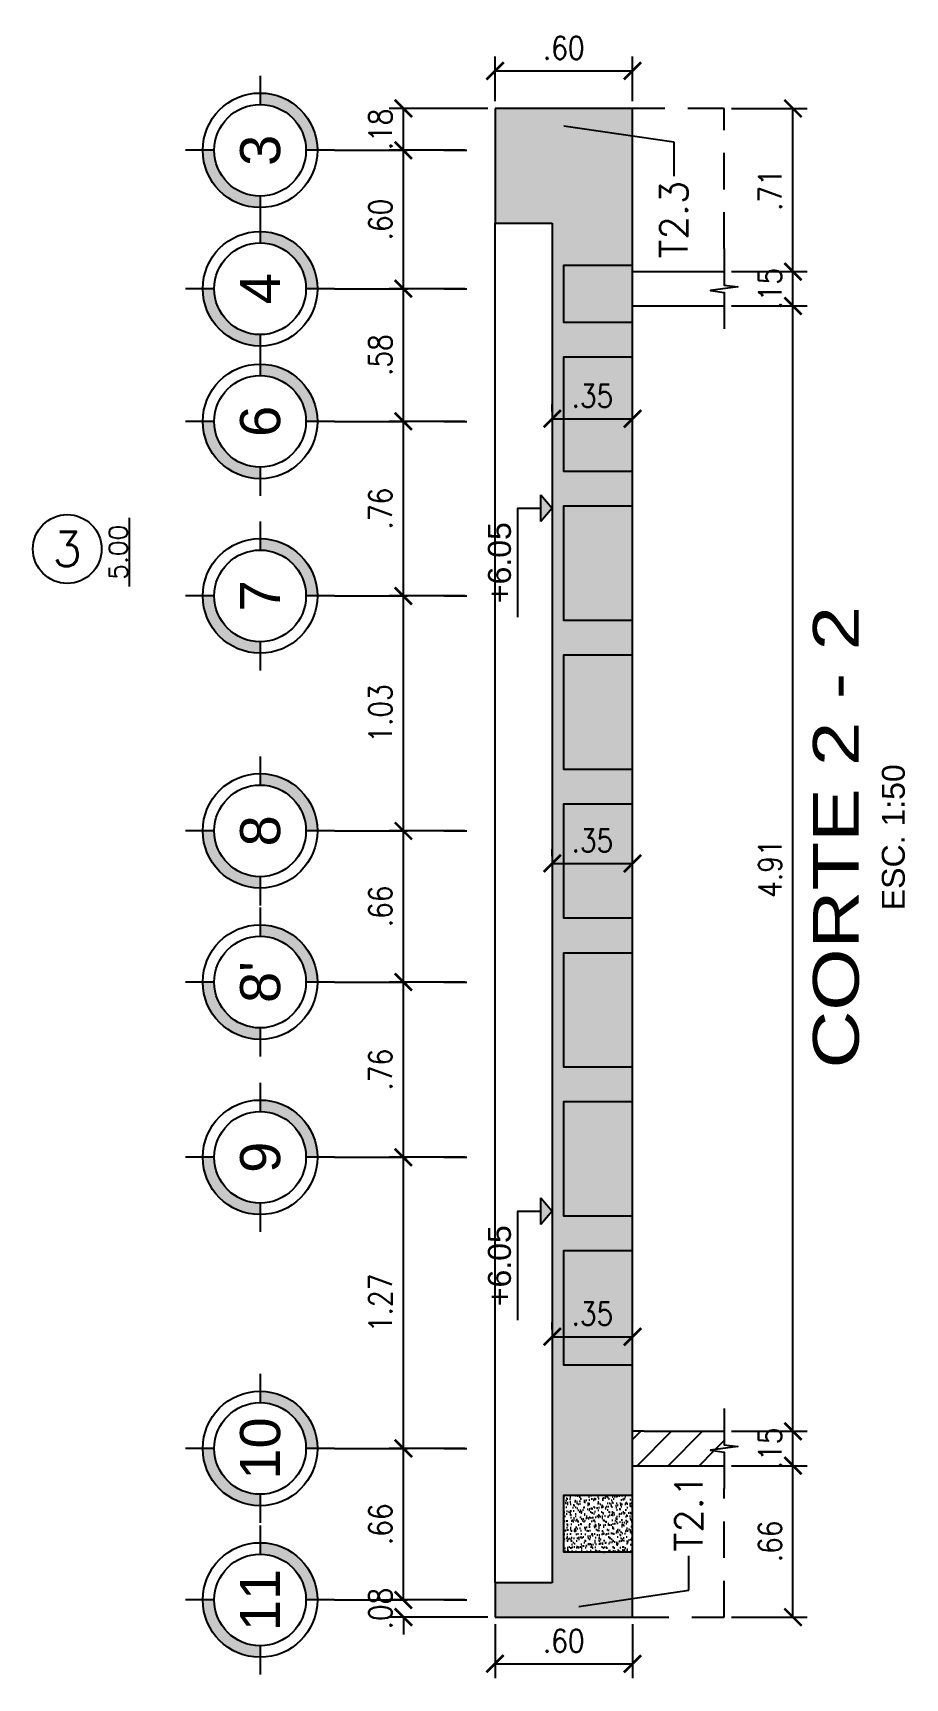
# Model space of a CAD drawing. Header units: millimetres. Extents: x -7.7 to 39.8, y -25.2 to 13.5.
# Drawn here: x 18.56 to 22.36, y -0.34 to 6.83 of the extents above; entities that cross this region are included whole.
import ezdxf
from ezdxf.enums import TextEntityAlignment as Align

# ---------------------------------------------------------------- set-up
doc = ezdxf.new("R2010")
doc.units = ezdxf.units.MM
doc.header["$LTSCALE"] = 0.05
doc.linetypes.add('DASHDOT2', pattern=[12.7, 6.35, -3.175, 0, -3.175])
doc.linetypes.add('HIDDEN2', pattern=[4.7625, 3.175, -1.5875])
for name, color, linetype in [('ACHURADO', 1, 'Continuous'), ('ACOTADO', 2, 'Continuous'), ('CANT_INVIS', 2, 'HIDDEN2'), ('CANT_VIS', 3, 'Continuous'), ('CONT_CORTE', 4, 'Continuous'), ('EJES', 1, 'DASHDOT2'), ('TEXTO_REFUERZO', 3, 'Continuous'), ('TITULOS', 1, 'Continuous'), ('TXT_IND', 2, 'Continuous')]:
    doc.layers.add(name, color=color, linetype=linetype)
doc.styles.add('ACOTAMIENTOS', font='romans.shx', dxfattribs={"width": 0.85})
doc.styles.add('ARIAL', font='arial.ttf')
doc.styles.get("Standard").update_dxf_attribs({"font": 'romans.shx'})
doc.dimstyles.new('ACOTA_50', dxfattribs={"dimscale": 0.05, "dimtxt": 2, "dimasz": 1.5, "dimexe": 1.25, "dimexo": 0.625, "dimgap": 1, "dimtad": 1, "dimzin": 4, "dimdsep": 46, "dimtxsty": 'ACOTAMIENTOS', "dimblk1": 'ARCHTICK', "dimblk2": 'ARCHTICK', "dimsah": 1, "dimcen": 1.5, "dimclrd": 1, "dimclre": 1, "dimclrt": 256, "dimadec": 0, "dimazin": 0, "dimtfac": 1, "dimtofl": 0, "dimtmove": 2, "dimatfit": 3, "dimfxl": 0, "dimtolj": 1, "dimtzin": 0, "dimarcsym": 0})

# ---------------------------------------------------------------- blocks, each defined once
blk = doc.blocks.new('Nivel-elev')
at = {"layer": 'TXT_IND'}
blk.add_hatch(color=1, dxfattribs=at).paths.add_polyline_path([(-0.0585, 0.0506), (0.0585, 0.0506), (0, 0)])
for p, q in [((0, 0), (-0.0585, 0.0506)), ((-0.0585, 0.0506), (0.0585, 0.0506)), ((0.0585, 0.0506), (0, 0))]:
    blk.add_line(p, q, dxfattribs=at)
blk.add_lwpolyline([(-0.4759, 0.1507), (0, 0.1507), (0, 0.0506)], dxfattribs=at)
blk.add_attdef('+2.85', (-0.4759, 0.1706), '', height=0.0975, dxfattribs=at)
blk = doc.blocks.new('_ARCHTICK')
at = {"color": 0, "linetype": 'ByBlock', "const_width": 0.15}
blk.add_lwpolyline([(-0.5, -0.5), (0.5, 0.5)], dxfattribs=at)
blk = doc.blocks.new('*D15')
at = {"layer": 'ACOTADO', "color": 1, "lineweight": -2}
for p, q in [((20.5726, 6.5363), (20.5726, 6.7317)), ((21.1726, 6.5363), (21.1726, 6.7317)), ((20.5726, 6.6692), (21.1726, 6.6692))]:
    blk.add_line(p, q, dxfattribs=at)
at = {"layer": 'DEFPOINTS', "color": 0}
for p in [(21.1726, 6.6692), (20.5726, 6.505), (21.1726, 6.505)]:
    blk.add_point(p, dxfattribs=at)
at = {"layer": 'ACOTADO', "color": 1, "lineweight": -2, "xscale": 0.07500000000000001, "yscale": 0.07500000000000001, "zscale": 0.07500000000000001, "rotation": 180}
blk.add_blockref('_ARCHTICK', (20.5726, 6.6692), dxfattribs=at)
at = {"layer": 'ACOTADO', "color": 1, "lineweight": -2, "xscale": 0.07500000000000001, "yscale": 0.07500000000000001, "zscale": 0.07500000000000001}
blk.add_blockref('_ARCHTICK', (21.1726, 6.6692), dxfattribs=at)
at = {"layer": 'ACOTADO', "insert": (20.8726, 6.7692), "char_height": 0.1, "attachment_point": 5, "style": 'ACOTAMIENTOS'}
blk.add_mtext('\\A1;.60', dxfattribs=at)
blk = doc.blocks.new('EJE')
at = {"layer": 'EJES', "linetype": 'Continuous'}
for points in [[(-0.25, 0), (-0.2, 0, -0.414214), (0, 0.2), (0, 0.25, 0.414214)], [(0.25, 0), (0.2, 0, -0.414214), (0, -0.2), (0, -0.25, 0.414214)]]:
    blk.add_hatch(color=256, dxfattribs=at).paths.add_polyline_path(points)
at = {"layer": 'EJES', "color": 1, "linetype": 'Continuous'}
for p, q in [((0, 0.2), (0, 0.325)), ((-0.2, 0), (-0.325, 0)), ((0.325, 0), (0.2, 0)), ((0, -0.325), (0, -0.2))]:
    blk.add_line(p, q, dxfattribs=at)
at = {"layer": 'EJES', "color": 3, "linetype": 'Continuous'}
for radius in [0.25, 0.2]:
    blk.add_circle((0, 0), radius, dxfattribs=at)
at = {"layer": 'EJES', "color": 4, "linetype": 'Continuous', "style": 'ARIAL'}
blk.add_attdef('EJE', text='', height=0.175, dxfattribs=at).set_placement((0, 0), align=Align.MIDDLE_CENTER)
blk = doc.blocks.new('*D16')
at = {"layer": 'ACOTADO', "color": 1, "lineweight": -2}
for p, q in [((20.1726, -0.0025), (20.1726, 0.0725)), ((20.4413, -0.0025), (20.1101, -0.0025)), ((20.5413, -0.0775), (20.1101, -0.0775)), ((20.1726, -0.0775), (20.1726, -0.1525))]:
    blk.add_line(p, q, dxfattribs=at)
at = {"layer": 'DEFPOINTS', "color": 0}
for p in [(20.1726, -0.0025), (20.4726, -0.0025), (20.5726, -0.0775)]:
    blk.add_point(p, dxfattribs=at)
at = {"layer": 'ACOTADO', "color": 1, "lineweight": -2, "xscale": 0.07500000000000001, "yscale": 0.07500000000000001, "zscale": 0.07500000000000001}
for p, rotation in [((20.1726, -0.0025), 270), ((20.1726, -0.0775), 90)]:
    blk.add_blockref('_ARCHTICK', p, dxfattribs=dict(at, rotation=rotation))
at = {"layer": 'ACOTADO', "insert": (20.0726, -0.04), "char_height": 0.1, "attachment_point": 5, "rotation": 90, "style": 'ACOTAMIENTOS'}
blk.add_mtext('\\A1;.08', dxfattribs=at)
blk = doc.blocks.new('*D17')
at = {"layer": 'ACOTADO', "color": 1, "lineweight": -2}
for p, q in [((20.4413, 0.6585), (20.1101, 0.6585)), ((20.1726, -0.0025), (20.1726, 0.6585)), ((20.4413, -0.0025), (20.1101, -0.0025))]:
    blk.add_line(p, q, dxfattribs=at)
at = {"layer": 'DEFPOINTS', "color": 0}
for p in [(20.1726, 0.6585), (20.4726, 0.6585), (20.4726, -0.0025)]:
    blk.add_point(p, dxfattribs=at)
at = {"layer": 'ACOTADO', "color": 1, "lineweight": -2, "xscale": 0.07500000000000001, "yscale": 0.07500000000000001, "zscale": 0.07500000000000001}
for p, rotation in [((20.1726, 0.6585), 90), ((20.1726, -0.0025), 270)]:
    blk.add_blockref('_ARCHTICK', p, dxfattribs=dict(at, rotation=rotation))
at = {"layer": 'ACOTADO', "insert": (20.0726, 0.328), "char_height": 0.1, "attachment_point": 5, "rotation": 90, "style": 'ACOTAMIENTOS'}
blk.add_mtext('\\A1;.66', dxfattribs=at)
blk = doc.blocks.new('*D18')
at = {"layer": 'ACOTADO', "color": 1, "lineweight": -2}
for p, q in [((20.4413, 1.9289), (20.1101, 1.9289)), ((20.1726, 0.6585), (20.1726, 1.9289)), ((20.4413, 0.6585), (20.1101, 0.6585))]:
    blk.add_line(p, q, dxfattribs=at)
at = {"layer": 'DEFPOINTS', "color": 0}
for p in [(20.1726, 1.9289), (20.4726, 1.9289), (20.4726, 0.6585)]:
    blk.add_point(p, dxfattribs=at)
at = {"layer": 'ACOTADO', "color": 1, "lineweight": -2, "xscale": 0.07500000000000001, "yscale": 0.07500000000000001, "zscale": 0.07500000000000001}
for p, rotation in [((20.1726, 1.9289), 90), ((20.1726, 0.6585), 270)]:
    blk.add_blockref('_ARCHTICK', p, dxfattribs=dict(at, rotation=rotation))
at = {"layer": 'ACOTADO', "insert": (20.0726, 1.2937), "char_height": 0.1, "attachment_point": 5, "rotation": 90, "style": 'ACOTAMIENTOS'}
blk.add_mtext('\\A1;1.27', dxfattribs=at)
blk = doc.blocks.new('*D19')
at = {"layer": 'ACOTADO', "color": 1, "lineweight": -2}
for p, q in [((20.4413, 2.6935), (20.1101, 2.6935)), ((20.1726, 1.9289), (20.1726, 2.6935)), ((20.4413, 1.9289), (20.1101, 1.9289))]:
    blk.add_line(p, q, dxfattribs=at)
at = {"layer": 'DEFPOINTS', "color": 0}
for p in [(20.1726, 2.6935), (20.4726, 2.6935), (20.4726, 1.9289)]:
    blk.add_point(p, dxfattribs=at)
at = {"layer": 'ACOTADO', "color": 1, "lineweight": -2, "xscale": 0.07500000000000001, "yscale": 0.07500000000000001, "zscale": 0.07500000000000001}
for p, rotation in [((20.1726, 2.6935), 90), ((20.1726, 1.9289), 270)]:
    blk.add_blockref('_ARCHTICK', p, dxfattribs=dict(at, rotation=rotation))
at = {"layer": 'ACOTADO', "insert": (20.0726, 2.3112), "char_height": 0.1, "attachment_point": 5, "rotation": 90, "style": 'ACOTAMIENTOS'}
blk.add_mtext('\\A1;.76', dxfattribs=at)
blk = doc.blocks.new('*D20')
at = {"layer": 'ACOTADO', "color": 1, "lineweight": -2}
for p, q in [((20.4413, 3.3533), (20.1101, 3.3533)), ((20.1726, 2.6935), (20.1726, 3.3533)), ((20.4413, 2.6935), (20.1101, 2.6935))]:
    blk.add_line(p, q, dxfattribs=at)
at = {"layer": 'DEFPOINTS', "color": 0}
for p in [(20.1726, 3.3533), (20.4726, 3.3533), (20.4726, 2.6935)]:
    blk.add_point(p, dxfattribs=at)
at = {"layer": 'ACOTADO', "color": 1, "lineweight": -2, "xscale": 0.07500000000000001, "yscale": 0.07500000000000001, "zscale": 0.07500000000000001}
for p, rotation in [((20.1726, 3.3533), 90), ((20.1726, 2.6935), 270)]:
    blk.add_blockref('_ARCHTICK', p, dxfattribs=dict(at, rotation=rotation))
at = {"layer": 'ACOTADO', "insert": (20.0726, 3.0234), "char_height": 0.1, "attachment_point": 5, "rotation": 90, "style": 'ACOTAMIENTOS'}
blk.add_mtext('\\A1;.66', dxfattribs=at)
blk = doc.blocks.new('*D21')
at = {"layer": 'ACOTADO', "color": 1, "lineweight": -2}
for p, q in [((20.4413, 4.3783), (20.1101, 4.3783)), ((20.1726, 3.3533), (20.1726, 4.3783)), ((20.4413, 3.3533), (20.1101, 3.3533))]:
    blk.add_line(p, q, dxfattribs=at)
at = {"layer": 'DEFPOINTS', "color": 0}
for p in [(20.1726, 4.3783), (20.4726, 4.3783), (20.4726, 3.3533)]:
    blk.add_point(p, dxfattribs=at)
at = {"layer": 'ACOTADO', "color": 1, "lineweight": -2, "xscale": 0.07500000000000001, "yscale": 0.07500000000000001, "zscale": 0.07500000000000001}
for p, rotation in [((20.1726, 4.3783), 90), ((20.1726, 3.3533), 270)]:
    blk.add_blockref('_ARCHTICK', p, dxfattribs=dict(at, rotation=rotation))
at = {"layer": 'ACOTADO', "insert": (20.0726, 3.8658), "char_height": 0.1, "attachment_point": 5, "rotation": 90, "style": 'ACOTAMIENTOS'}
blk.add_mtext('\\A1;1.03', dxfattribs=at)
blk = doc.blocks.new('*D22')
at = {"layer": 'ACOTADO', "color": 1, "lineweight": -2}
for p, q in [((20.4413, 5.1399), (20.1101, 5.1399)), ((20.1726, 4.3783), (20.1726, 5.1399)), ((20.4413, 4.3783), (20.1101, 4.3783))]:
    blk.add_line(p, q, dxfattribs=at)
at = {"layer": 'DEFPOINTS', "color": 0}
for p in [(20.1726, 5.1399), (20.4726, 5.1399), (20.4726, 4.3783)]:
    blk.add_point(p, dxfattribs=at)
at = {"layer": 'ACOTADO', "color": 1, "lineweight": -2, "xscale": 0.07500000000000001, "yscale": 0.07500000000000001, "zscale": 0.07500000000000001}
for p, rotation in [((20.1726, 5.1399), 90), ((20.1726, 4.3783), 270)]:
    blk.add_blockref('_ARCHTICK', p, dxfattribs=dict(at, rotation=rotation))
at = {"layer": 'ACOTADO', "insert": (20.0726, 4.7591), "char_height": 0.1, "attachment_point": 5, "rotation": 90, "style": 'ACOTAMIENTOS'}
blk.add_mtext('\\A1;.76', dxfattribs=at)
blk = doc.blocks.new('*D23')
at = {"layer": 'ACOTADO', "color": 1, "lineweight": -2}
for p, q in [((20.4413, 5.7185), (20.1101, 5.7185)), ((20.1726, 5.1399), (20.1726, 5.7185)), ((20.4413, 5.1399), (20.1101, 5.1399))]:
    blk.add_line(p, q, dxfattribs=at)
at = {"layer": 'DEFPOINTS', "color": 0}
for p in [(20.1726, 5.7185), (20.4726, 5.7185), (20.4726, 5.1399)]:
    blk.add_point(p, dxfattribs=at)
at = {"layer": 'ACOTADO', "color": 1, "lineweight": -2, "xscale": 0.07500000000000001, "yscale": 0.07500000000000001, "zscale": 0.07500000000000001}
for p, rotation in [((20.1726, 5.7185), 90), ((20.1726, 5.1399), 270)]:
    blk.add_blockref('_ARCHTICK', p, dxfattribs=dict(at, rotation=rotation))
at = {"layer": 'ACOTADO', "insert": (20.0726, 5.4292), "char_height": 0.1, "attachment_point": 5, "rotation": 90, "style": 'ACOTAMIENTOS'}
blk.add_mtext('\\A1;.58', dxfattribs=at)
blk = doc.blocks.new('*D24')
at = {"layer": 'ACOTADO', "color": 1, "lineweight": -2}
for p, q in [((20.4413, 6.3225), (20.1101, 6.3225)), ((20.1726, 5.7185), (20.1726, 6.3225)), ((20.4413, 5.7185), (20.1101, 5.7185))]:
    blk.add_line(p, q, dxfattribs=at)
at = {"layer": 'DEFPOINTS', "color": 0}
for p in [(20.1726, 6.3225), (20.4726, 6.3225), (20.4726, 5.7185)]:
    blk.add_point(p, dxfattribs=at)
at = {"layer": 'ACOTADO', "color": 1, "lineweight": -2, "xscale": 0.07500000000000001, "yscale": 0.07500000000000001, "zscale": 0.07500000000000001}
for p, rotation in [((20.1726, 6.3225), 90), ((20.1726, 5.7185), 270)]:
    blk.add_blockref('_ARCHTICK', p, dxfattribs=dict(at, rotation=rotation))
at = {"layer": 'ACOTADO', "insert": (20.0726, 6.0205), "char_height": 0.1, "attachment_point": 5, "rotation": 90, "style": 'ACOTAMIENTOS'}
blk.add_mtext('\\A1;.60', dxfattribs=at)
blk = doc.blocks.new('*D25')
at = {"layer": 'ACOTADO', "color": 1, "lineweight": -2}
for p, q in [((20.5413, 6.505), (20.1101, 6.505)), ((20.1726, 6.3225), (20.1726, 6.505)), ((20.4413, 6.3225), (20.1101, 6.3225))]:
    blk.add_line(p, q, dxfattribs=at)
at = {"layer": 'DEFPOINTS', "color": 0}
for p in [(20.1726, 6.505), (20.5726, 6.505), (20.4726, 6.3225)]:
    blk.add_point(p, dxfattribs=at)
at = {"layer": 'ACOTADO', "color": 1, "lineweight": -2, "xscale": 0.07500000000000001, "yscale": 0.07500000000000001, "zscale": 0.07500000000000001}
for p, rotation in [((20.1726, 6.505), 90), ((20.1726, 6.3225), 270)]:
    blk.add_blockref('_ARCHTICK', p, dxfattribs=dict(at, rotation=rotation))
at = {"layer": 'ACOTADO', "insert": (20.0726, 6.4138), "char_height": 0.1, "attachment_point": 5, "rotation": 90, "style": 'ACOTAMIENTOS'}
blk.add_mtext('\\A1;.18', dxfattribs=at)
blk = doc.blocks.new('*D26')
at = {"layer": 'ACOTADO', "color": 1, "lineweight": -2}
for p, q in [((21.6038, 0.5835), (21.9351, 0.5835)), ((21.8726, -0.0775), (21.8726, 0.5835)), ((21.6038, -0.0775), (21.9351, -0.0775))]:
    blk.add_line(p, q, dxfattribs=at)
at = {"layer": 'DEFPOINTS', "color": 0}
for p in [(21.5726, 0.5835), (21.8726, 0.5835), (21.5726, -0.0775)]:
    blk.add_point(p, dxfattribs=at)
at = {"layer": 'ACOTADO', "color": 1, "lineweight": -2, "xscale": 0.07500000000000001, "yscale": 0.07500000000000001, "zscale": 0.07500000000000001}
for p, rotation in [((21.8726, 0.5835), 90), ((21.8726, -0.0775), 270)]:
    blk.add_blockref('_ARCHTICK', p, dxfattribs=dict(at, rotation=rotation))
at = {"layer": 'ACOTADO', "insert": (21.7726, 0.253), "char_height": 0.1, "attachment_point": 5, "rotation": 90, "style": 'ACOTAMIENTOS'}
blk.add_mtext('\\A1;.66', dxfattribs=at)
blk = doc.blocks.new('*D27')
at = {"layer": 'ACOTADO', "color": 1, "lineweight": -2}
for p, q in [((21.6038, 0.7335), (21.9351, 0.7335)), ((21.8726, 0.5835), (21.8726, 0.7335)), ((21.6038, 0.5835), (21.9351, 0.5835))]:
    blk.add_line(p, q, dxfattribs=at)
at = {"layer": 'DEFPOINTS', "color": 0}
for p in [(21.5726, 0.7335), (21.8726, 0.7335), (21.5726, 0.5835)]:
    blk.add_point(p, dxfattribs=at)
at = {"layer": 'ACOTADO', "color": 1, "lineweight": -2, "xscale": 0.07500000000000001, "yscale": 0.07500000000000001, "zscale": 0.07500000000000001}
for p, rotation in [((21.8726, 0.7335), 90), ((21.8726, 0.5835), 270)]:
    blk.add_blockref('_ARCHTICK', p, dxfattribs=dict(at, rotation=rotation))
at = {"layer": 'ACOTADO', "insert": (21.7726, 0.6585), "char_height": 0.1, "attachment_point": 5, "rotation": 90, "style": 'ACOTAMIENTOS'}
blk.add_mtext('\\A1;.15', dxfattribs=at)
blk = doc.blocks.new('*D28')
at = {"layer": 'ACOTADO', "color": 1, "lineweight": -2}
for p, q in [((21.6038, 5.6435), (21.9351, 5.6435)), ((21.8726, 0.7335), (21.8726, 5.6435)), ((21.6038, 0.7335), (21.9351, 0.7335))]:
    blk.add_line(p, q, dxfattribs=at)
at = {"layer": 'DEFPOINTS', "color": 0}
for p in [(21.5726, 5.6435), (21.8726, 5.6435), (21.5726, 0.7335)]:
    blk.add_point(p, dxfattribs=at)
at = {"layer": 'ACOTADO', "color": 1, "lineweight": -2, "xscale": 0.07500000000000001, "yscale": 0.07500000000000001, "zscale": 0.07500000000000001}
for p, rotation in [((21.8726, 5.6435), 90), ((21.8726, 0.7335), 270)]:
    blk.add_blockref('_ARCHTICK', p, dxfattribs=dict(at, rotation=rotation))
at = {"layer": 'ACOTADO', "insert": (21.7726, 3.1885), "char_height": 0.1, "attachment_point": 5, "rotation": 90, "style": 'ACOTAMIENTOS'}
blk.add_mtext('\\A1;4.91', dxfattribs=at)
blk = doc.blocks.new('*D29')
at = {"layer": 'ACOTADO', "color": 1, "lineweight": -2}
for p, q in [((21.6038, 5.7935), (21.9351, 5.7935)), ((21.8726, 5.6435), (21.8726, 5.7935)), ((21.6038, 5.6435), (21.9351, 5.6435))]:
    blk.add_line(p, q, dxfattribs=at)
at = {"layer": 'DEFPOINTS', "color": 0}
for p in [(21.5726, 5.7935), (21.8726, 5.7935), (21.5726, 5.6435)]:
    blk.add_point(p, dxfattribs=at)
at = {"layer": 'ACOTADO', "color": 1, "lineweight": -2, "xscale": 0.07500000000000001, "yscale": 0.07500000000000001, "zscale": 0.07500000000000001}
for p, rotation in [((21.8726, 5.7935), 90), ((21.8726, 5.6435), 270)]:
    blk.add_blockref('_ARCHTICK', p, dxfattribs=dict(at, rotation=rotation))
at = {"layer": 'ACOTADO', "insert": (21.7726, 5.7185), "char_height": 0.1, "attachment_point": 5, "rotation": 90, "style": 'ACOTAMIENTOS'}
blk.add_mtext('\\A1;.15', dxfattribs=at)
blk = doc.blocks.new('*D30')
at = {"layer": 'ACOTADO', "color": 1, "lineweight": -2}
for p, q in [((21.6038, 6.505), (21.9351, 6.505)), ((21.8726, 5.7935), (21.8726, 6.505)), ((21.6038, 5.7935), (21.9351, 5.7935))]:
    blk.add_line(p, q, dxfattribs=at)
at = {"layer": 'DEFPOINTS', "color": 0}
for p in [(21.5726, 6.505), (21.8726, 6.505), (21.5726, 5.7935)]:
    blk.add_point(p, dxfattribs=at)
at = {"layer": 'ACOTADO', "color": 1, "lineweight": -2, "xscale": 0.07500000000000001, "yscale": 0.07500000000000001, "zscale": 0.07500000000000001}
for p, rotation in [((21.8726, 6.505), 90), ((21.8726, 5.7935), 270)]:
    blk.add_blockref('_ARCHTICK', p, dxfattribs=dict(at, rotation=rotation))
at = {"layer": 'ACOTADO', "insert": (21.7726, 6.1493), "char_height": 0.1, "attachment_point": 5, "rotation": 90, "style": 'ACOTAMIENTOS'}
blk.add_mtext('\\A1;.71', dxfattribs=at)
blk = doc.blocks.new('Titulos')
at = {"layer": 'TITULOS', "color": 1, "style": 'ARIAL', "width": 1.25}
blk.add_attdef('TITULO_1', text='', height=0.2, dxfattribs=at).set_placement((0, 0.25), align=Align.MIDDLE_CENTER)
at = {"layer": 'TITULOS', "style": 'ARIAL', "width": 1.25}
blk.add_attdef('TITULO_2', text='', height=0.2, dxfattribs=at).set_placement((0, 0), align=Align.MIDDLE_CENTER)
at = {"layer": 'TITULOS', "color": 2, "width": 1.25}
for tag, p in [('ESCALA_1', (0, -0.2505)), ('ESCALA_2', (0, -0.4083))]:
    blk.add_attdef(tag, text='', height=0.1, dxfattribs=at).set_placement(p, align=Align.MIDDLE_CENTER)
blk = doc.blocks.new('*D173')
at = {"layer": 'ACOTADO', "color": 1, "lineweight": -2}
for p, q in [((20.5726, -0.1087), (20.5726, -0.3433)), ((21.1726, -0.1087), (21.1726, -0.3433)), ((20.5726, -0.2808), (21.1726, -0.2808))]:
    blk.add_line(p, q, dxfattribs=at)
at = {"layer": 'DEFPOINTS', "color": 0}
for p in [(20.5726, -0.0775), (21.1726, -0.0775), (21.1726, -0.2808)]:
    blk.add_point(p, dxfattribs=at)
at = {"layer": 'ACOTADO', "color": 1, "lineweight": -2, "xscale": 0.07500000000000001, "yscale": 0.07500000000000001, "zscale": 0.07500000000000001, "rotation": 180}
blk.add_blockref('_ARCHTICK', (20.5726, -0.2808), dxfattribs=at)
at = {"layer": 'ACOTADO', "color": 1, "lineweight": -2, "xscale": 0.07500000000000001, "yscale": 0.07500000000000001, "zscale": 0.07500000000000001}
blk.add_blockref('_ARCHTICK', (21.1726, -0.2808), dxfattribs=at)
at = {"layer": 'ACOTADO', "insert": (20.8726, -0.1808), "char_height": 0.1, "attachment_point": 5, "style": 'ACOTAMIENTOS'}
blk.add_mtext('\\A1;.60', dxfattribs=at)
blk = doc.blocks.new('*D174')
at = {"layer": 'ACOTADO', "color": 1, "lineweight": -2}
for p, q in [((20.8226, 1.1775), (20.8226, 1.2087)), ((21.1726, 1.1775), (21.1726, 1.2087)), ((20.8226, 1.1462), (21.1726, 1.1462))]:
    blk.add_line(p, q, dxfattribs=at)
at = {"layer": 'DEFPOINTS', "color": 0}
for p in [(20.8226, 1.1462), (21.1726, 1.1462), (21.1726, 1.1462)]:
    blk.add_point(p, dxfattribs=at)
at = {"layer": 'ACOTADO', "color": 1, "lineweight": -2, "xscale": 0.07500000000000001, "yscale": 0.07500000000000001, "zscale": 0.07500000000000001, "rotation": 180}
blk.add_blockref('_ARCHTICK', (20.8226, 1.1462), dxfattribs=at)
at = {"layer": 'ACOTADO', "color": 1, "lineweight": -2, "xscale": 0.07500000000000001, "yscale": 0.07500000000000001, "zscale": 0.07500000000000001}
blk.add_blockref('_ARCHTICK', (21.1726, 1.1462), dxfattribs=at)
at = {"layer": 'ACOTADO', "insert": (20.9976, 1.2462), "char_height": 0.1, "attachment_point": 5, "style": 'ACOTAMIENTOS'}
blk.add_mtext('\\A1;.35', dxfattribs=at)
blk = doc.blocks.new('*D175')
at = {"layer": 'ACOTADO', "color": 1, "lineweight": -2}
for p, q in [((20.8226, 3.2424), (20.8226, 3.2736)), ((21.1726, 3.2424), (21.1726, 3.2736)), ((20.8226, 3.2111), (21.1726, 3.2111))]:
    blk.add_line(p, q, dxfattribs=at)
at = {"layer": 'DEFPOINTS', "color": 0}
for p in [(20.8226, 3.2111), (21.1726, 3.2111), (21.1726, 3.2111)]:
    blk.add_point(p, dxfattribs=at)
at = {"layer": 'ACOTADO', "color": 1, "lineweight": -2, "xscale": 0.07500000000000001, "yscale": 0.07500000000000001, "zscale": 0.07500000000000001, "rotation": 180}
blk.add_blockref('_ARCHTICK', (20.8226, 3.2111), dxfattribs=at)
at = {"layer": 'ACOTADO', "color": 1, "lineweight": -2, "xscale": 0.07500000000000001, "yscale": 0.07500000000000001, "zscale": 0.07500000000000001}
blk.add_blockref('_ARCHTICK', (21.1726, 3.2111), dxfattribs=at)
at = {"layer": 'ACOTADO', "insert": (20.9976, 3.3111), "char_height": 0.1, "attachment_point": 5, "style": 'ACOTAMIENTOS'}
blk.add_mtext('\\A1;.35', dxfattribs=at)
blk = doc.blocks.new('*D176')
at = {"layer": 'ACOTADO', "color": 1, "lineweight": -2}
for p, q in [((20.8226, 5.1826), (20.8226, 5.2139)), ((21.1726, 5.1826), (21.1726, 5.2139)), ((20.8226, 5.1514), (21.1726, 5.1514))]:
    blk.add_line(p, q, dxfattribs=at)
at = {"layer": 'DEFPOINTS', "color": 0}
for p in [(20.8226, 5.1514), (21.1726, 5.1514), (21.1726, 5.1514)]:
    blk.add_point(p, dxfattribs=at)
at = {"layer": 'ACOTADO', "color": 1, "lineweight": -2, "xscale": 0.07500000000000001, "yscale": 0.07500000000000001, "zscale": 0.07500000000000001, "rotation": 180}
blk.add_blockref('_ARCHTICK', (20.8226, 5.1514), dxfattribs=at)
at = {"layer": 'ACOTADO', "color": 1, "lineweight": -2, "xscale": 0.07500000000000001, "yscale": 0.07500000000000001, "zscale": 0.07500000000000001}
blk.add_blockref('_ARCHTICK', (21.1726, 5.1514), dxfattribs=at)
at = {"layer": 'ACOTADO', "insert": (20.9976, 5.2514), "char_height": 0.1, "attachment_point": 5, "style": 'ACOTAMIENTOS'}
blk.add_mtext('\\A1;.35', dxfattribs=at)

msp = doc.modelspace()

# ---------------------------------------------------------------- hatches: boundary and pattern name
at = {"layer": 'ACHURADO'}
h = msp.add_hatch(color=254, dxfattribs=at)
h.dxf.hatch_style = 1
h.paths.add_polyline_path([(21.1726, 1.6717), (20.8726, 1.6717), (20.8726, 2.1717), (21.1726, 2.1717), (21.1726, 2.3217), (20.8726, 2.3217), (20.8726, 2.8217), (21.1726, 2.8217), (21.1726, 2.9717), (20.8726, 2.9717), (20.8726, 3.4717), (21.1726, 3.4717), (21.1726, 3.6217), (20.8726, 3.6217), (20.8726, 4.1217), (21.1726, 4.1217), (21.1726, 4.2717), (20.8726, 4.2717), (20.8726, 4.7717), (21.1726, 4.7717), (21.1726, 4.9217), (20.8726, 4.9217), (20.8726, 5.4217), (21.1726, 5.4217), (21.1726, 5.5717), (20.8726, 5.5717), (20.8726, 5.8217), (21.1726, 5.8217), (21.1726, 6.505), (20.5726, 6.505), (20.5726, 6.005), (20.8226, 6.005), (20.8226, 0.0725), (20.5726, 0.0725), (20.5726, -0.0775), (21.1726, -0.0775), (21.1726, 0.2054), (20.8726, 0.2054), (20.8726, 0.4554), (21.1726, 0.4554), (21.1726, 1.0217), (20.8726, 1.0217), (20.8726, 1.5217), (21.1726, 1.5217)])
h = msp.add_hatch(dxfattribs=at)
h.set_pattern_fill('AR-SAND', color=1, scale=0.0006, angle=360, style=0)
h.paths.add_polyline_path([(21.1726, 1.5217), (20.8726, 1.5217), (20.8726, 1.0217), (21.1726, 1.0217)])
h.paths.add_polyline_path([(21.1726, 2.1717), (20.8726, 2.1717), (20.8726, 1.6717), (21.1726, 1.6717)])
h.paths.add_polyline_path([(21.1726, 2.8217), (20.8726, 2.8217), (20.8726, 2.3217), (21.1726, 2.3217)])
h.paths.add_polyline_path([(21.1726, 3.4717), (20.8726, 3.4717), (20.8726, 2.9717), (21.1726, 2.9717)])
h.paths.add_polyline_path([(21.1726, 4.1217), (20.8726, 4.1217), (20.8726, 3.6217), (21.1726, 3.6217)])
h.paths.add_polyline_path([(21.1726, 4.7717), (20.8726, 4.7717), (20.8726, 4.2717), (21.1726, 4.2717)])
h.paths.add_polyline_path([(21.1726, 5.4217), (20.8726, 5.4217), (20.8726, 4.9217), (21.1726, 4.9217)])
h.paths.add_polyline_path([(21.1726, 5.8217), (20.8726, 5.8217), (20.8726, 5.5717), (21.1726, 5.5717)])
h = msp.add_hatch(dxfattribs=at)
h.set_pattern_fill('ANSI31', color=256, scale=0.03, style=0)
h.paths.add_polyline_path([(21.6326, 0.6665), (21.5726, 0.6745), (21.5726, 0.7335), (21.2226, 0.7335), (21.1726, 0.7335), (21.1726, 0.5835), (21.2226, 0.5835), (21.5726, 0.5835), (21.5726, 0.6425), (21.5126, 0.6505)])
h = msp.add_hatch(dxfattribs=at)
h.set_pattern_fill('AR-SAND', color=1, scale=0.0006, angle=360, style=0)
h.paths.add_polyline_path([(21.1726, 0.4554), (20.8726, 0.4554), (20.8726, 0.2054), (21.1726, 0.2054)])

# ---------------------------------------------------------------- linework, layer by layer
at = {"layer": 'CANT_INVIS', "color": 6}
for points in [[(21.5726, 5.8935), (21.5726, 6.505), (21.1726, 6.505)], [(21.1726, -0.0775), (21.5726, -0.0775), (21.5726, 0.4835)]]:
    msp.add_lwpolyline(points, dxfattribs=at)
at = {"layer": 'CANT_VIS'}
for p, q in [((20.5726, 0.0725), (20.5726, 6.005)), ((21.1726, 5.7935), (21.5726, 5.7935)), ((21.1726, 5.6435), (21.5726, 5.6435))]:
    msp.add_line(p, q, dxfattribs=at)
at = {"layer": 'CONT_CORTE'}
for p, q in [((21.1726, 6.505), (20.5726, 6.505)), ((20.5726, 6.505), (20.5726, 6.005)), ((21.1726, 5.8217), (21.1726, 6.505)), ((20.5726, 6.005), (20.8226, 6.005)), ((20.8226, 6.005), (20.8226, 0.0725)), ((21.2226, 0.7335), (21.1726, 0.7335)), ((21.2226, 0.7335), (21.5726, 0.7335)), ((21.1726, 0.5835), (21.2226, 0.5835)), ((21.2226, 0.5835), (21.5726, 0.5835)), ((20.5726, 0.0725), (20.5726, -0.0775)), ((20.8226, 0.0725), (20.5726, 0.0725)), ((20.5726, -0.0775), (21.1726, -0.0775))]:
    msp.add_line(p, q, dxfattribs=at)
at = {"layer": 'CONT_CORTE', "color": 1}
for p, q in [((21.1726, 5.5717), (21.1726, 5.8217)), ((21.1726, 4.9217), (21.1726, 5.4217)), ((21.1726, 4.2717), (21.1726, 4.7717)), ((21.1726, 3.6217), (21.1726, 4.1217)), ((21.1726, 2.9717), (21.1726, 3.4717)), ((21.1726, 2.3217), (21.1726, 2.8217)), ((21.1726, 1.6717), (21.1726, 2.1717)), ((21.1726, 1.0217), (21.1726, 1.5217)), ((21.1726, 0.2054), (21.1726, 0.4554))]:
    msp.add_line(p, q, dxfattribs=at)
for points in [[(21.5726, 5.8935), (21.5726, 5.7345), (21.6326, 5.7265), (21.5126, 5.7105), (21.5726, 5.7025), (21.5726, 5.5435)], [(21.5726, 0.8335), (21.5726, 0.6745), (21.6326, 0.6665), (21.5126, 0.6505), (21.5726, 0.6425), (21.5726, 0.4835)]]:
    msp.add_lwpolyline(points, dxfattribs=at)
at = {"layer": 'CONT_CORTE'}
for points in [[(21.1726, 5.4217), (21.1726, 5.5717), (20.8726, 5.5717), (20.8726, 5.8217), (21.1726, 5.8217)], [(21.1726, 4.7717), (21.1726, 4.9217), (20.8726, 4.9217), (20.8726, 5.4217), (21.1726, 5.4217)], [(21.1726, 4.1217), (21.1726, 4.2717), (20.8726, 4.2717), (20.8726, 4.7717), (21.1726, 4.7717)], [(21.1726, 3.4717), (21.1726, 3.6217), (20.8726, 3.6217), (20.8726, 4.1217), (21.1726, 4.1217)], [(21.1726, 2.8217), (21.1726, 2.9717), (20.8726, 2.9717), (20.8726, 3.4717), (21.1726, 3.4717)], [(21.1726, 2.1717), (21.1726, 2.3217), (20.8726, 2.3217), (20.8726, 2.8217), (21.1726, 2.8217)], [(21.1726, 1.5217), (21.1726, 1.6717), (20.8726, 1.6717), (20.8726, 2.1717), (21.1726, 2.1717)], [(21.1726, 0.4554), (21.1726, 1.0217), (20.8726, 1.0217), (20.8726, 1.5217), (21.1726, 1.5217)], [(21.1726, -0.0775), (21.1726, 0.2054), (20.8726, 0.2054), (20.8726, 0.4554), (21.1726, 0.4554)]]:
    msp.add_lwpolyline(points, dxfattribs=at)
at = {"layer": 'EJES'}
for p, q in [((19.8726, 6.3225), (20.4726, 6.3225)), ((19.8726, 5.7185), (20.4726, 5.7185)), ((19.8726, 5.1399), (20.4726, 5.1399)), ((19.8726, 4.3783), (20.4726, 4.3783)), ((19.8726, 3.3533), (20.4726, 3.3533)), ((19.8726, 2.6935), (20.4726, 2.6935)), ((19.8726, 1.9289), (20.4726, 1.9289)), ((19.8726, 0.6585), (20.4726, 0.6585)), ((19.8726, -0.0025), (20.4726, -0.0025))]:
    msp.add_line(p, q, dxfattribs=at)
at = {"layer": 'TEXTO_REFUERZO', "color": 5}
msp.add_line((18.9779, 4.419), (18.9779, 4.719), dxfattribs=at)
at = {"layer": 'TEXTO_REFUERZO', "color": 3}
msp.add_circle((18.7063, 4.583), 0.15, dxfattribs=at)

# ---------------------------------------------------------------- block references
at = {"layer": 'EJES', "rotation": 90}
for p, values in [((19.5476, 6.3225), {'EJE': '3'}), ((19.5476, 5.7185), {'EJE': '4'}), ((19.5476, 5.1399), {'EJE': '6'}), ((19.5476, 4.3783), {'EJE': '7'}), ((19.5476, 3.3533), {'EJE': '8'}), ((19.5476, 2.6935), {'EJE': "8'"}), ((19.5476, 1.9289), {'EJE': '9'}), ((19.5476, 0.6585), {'EJE': '10'}), ((19.5476, -0.0025), {'EJE': '11'})]:
    msp.add_blockref('EJE', p, dxfattribs=at).add_auto_attribs(values)
at = {"layer": 'TITULOS'}
ref = msp.add_blockref('Titulos', (22.0598, 3.3255), dxfattribs=dict(at, rotation=90))
ref.add_attrib('TITULO_2', 'CORTE 2 - 2', dxfattribs={"height": 0.2, "rotation": 90, "style": 'ARIAL', "width": 1.25}).set_placement((22.0598, 3.3255), align=Align.MIDDLE_CENTER)
ref.add_attrib('ESCALA_1', 'ESC. 1:50', dxfattribs={"color": 2, "height": 0.1, "rotation": 90, "style": 'ARIAL'}).set_placement((22.3103, 3.3255), align=Align.MIDDLE_CENTER)
at = {"layer": 'TXT_IND'}
ref = msp.add_blockref('Nivel-elev', (20.8226, 4.7613), dxfattribs=dict(at, rotation=90))
ref.add_attrib('+2.85', '+6.05', dxfattribs={"height": 0.1, "rotation": 90, "style": 'ARIAL'}).set_placement((20.6719, 4.5234), align=Align.BOTTOM_CENTER)
ref = msp.add_blockref('Nivel-elev', (20.8226, 1.6939), dxfattribs=dict(at, rotation=90))
ref.add_attrib('+2.85', '+6.05', dxfattribs={"height": 0.1, "rotation": 90, "style": 'ARIAL'}).set_placement((20.6719, 1.4559), align=Align.BOTTOM_CENTER)

# ---------------------------------------------------------------- texts
at = {"layer": 'TEXTO_REFUERZO', "color": 2}
msp.add_text('5.00', height=0.08, rotation=90, dxfattribs=at).set_placement((18.9924, 4.569), align=Align.BOTTOM_CENTER)
at = {"layer": 'TEXTO_REFUERZO', "color": 3}
msp.add_text('3', height=0.15, dxfattribs=at).set_placement((18.7063, 4.583), align=Align.MIDDLE_CENTER)
at = {"layer": 'TXT_IND', "color": 4, "char_height": 0.12, "rotation": 90}
for s, insert, attachment_point in [('T2.3', (21.353, 6.1903), 6), ('T2.1', (21.4181, 0.2087), 4)]:
    msp.add_mtext(s, dxfattribs=dict(at, insert=insert, attachment_point=attachment_point))

# ---------------------------------------------------------------- dimensions: what is measured, and where the dimension line sits
at = {"layer": 'ACOTADO'}
dim = msp.add_linear_dim(base=(21.1726, 6.6692), p1=(20.5726, 6.505), p2=(21.1726, 6.505), dimstyle='ACOTA_50', dxfattribs=at)
dim.commit()
dim.dimension.update_dxf_attribs({"geometry": '*D15', "text_midpoint": (20.8726, 6.7692)})
for base, p1, p2, picture, middle in [((20.1726, 6.505), (20.4726, 6.3225), (20.5726, 6.505), '*D25', (20.0726, 6.4138)), ((21.8726, 5.7935), (21.5726, 5.6435), (21.5726, 5.7935), '*D29', (21.7726, 5.7185)), ((21.8726, 0.7335), (21.5726, 0.5835), (21.5726, 0.7335), '*D27', (21.7726, 0.6585)), ((20.1725707722, -0.0024934047), (20.5725707722, -0.0774934047), (20.4725707722, -0.0024934047), '*D16', (20.0725707722, -0.0399934047))]:
    dim = msp.add_linear_dim(base=base, p1=p1, p2=p2, angle=90, dimstyle='ACOTA_50', dxfattribs=at)
    dim.commit()
    dim.dimension.update_dxf_attribs({"geometry": picture, "text_midpoint": middle, "dimtype": 160})
for base, p1, p2, picture, middle in [((21.8726, 6.505), (21.5726, 5.7935), (21.5726, 6.505), '*D30', (21.7726, 6.1493)), ((20.1726, 6.3225), (20.4726, 5.7185), (20.4726, 6.3225), '*D24', (20.0726, 6.0205)), ((20.1726, 5.7185), (20.4726, 5.1399), (20.4726, 5.7185), '*D23', (20.0726, 5.4292)), ((21.8726, 5.6435), (21.5726, 0.7335), (21.5726, 5.6435), '*D28', (21.7726, 3.1885)), ((20.1726, 5.1399), (20.4726, 4.3783), (20.4726, 5.1399), '*D22', (20.0726, 4.7591)), ((20.1725707722, 4.3783426934), (20.4725707722, 3.3533426934), (20.4725707722, 4.3783426934), '*D21', (20.0725707722, 3.8658426934)), ((20.1726, 3.3533), (20.4726, 2.6935), (20.4726, 3.3533), '*D20', (20.0726, 3.0234)), ((20.1726, 2.6935), (20.4726, 1.9289), (20.4726, 2.6935), '*D19', (20.0726, 2.3112)), ((20.1726, 1.9289), (20.4726, 0.6585), (20.4726, 1.9289), '*D18', (20.0726, 1.2937)), ((20.1726, 0.6585), (20.4726, -0.0025), (20.4726, 0.6585), '*D17', (20.0726, 0.328)), ((21.8726, 0.5835), (21.5726, -0.0775), (21.5726, 0.5835), '*D26', (21.7726, 0.253))]:
    dim = msp.add_linear_dim(base=base, p1=p1, p2=p2, angle=90, dimstyle='ACOTA_50', dxfattribs=at)
    dim.commit()
    dim.dimension.update_dxf_attribs({"geometry": picture, "text_midpoint": middle})
for p1, p2, distance, picture, middle in [((20.8226, 5.1514), (21.1726, 5.1514), 0, '*D176', (20.9976, 5.2514)), ((20.8226, 3.2111), (21.1726, 3.2111), 0, '*D175', (20.9976, 3.3111)), ((20.8226, 1.1462), (21.1726, 1.1462), 0, '*D174', (20.9976, 1.2462)), ((20.5726, -0.0775), (21.1726, -0.0775), -0.2033, '*D173', (20.8726, -0.1808))]:
    dim = msp.add_aligned_dim(p1=p1, p2=p2, distance=distance, dimstyle='ACOTA_50', dxfattribs=at)
    dim.commit()
    dim.dimension.update_dxf_attribs({"geometry": picture, "text_midpoint": middle})

# ---------------------------------------------------------------- leaders
at = {"layer": 'TXT_IND', "annotation_type": 0, "has_hookline": 1, "horizontal_direction": (0, 1, 0)}
for points, hookline_direction, text_width in [([(20.8726, 6.4293), (21.353, 6.3593), (21.353, 6.2093)], 1, 0.3543), ([(20.9377, -0.0303), (21.4181, 0.0397), (21.4181, 0.1897)], 0, 0.32)]:
    msp.add_leader(points, dimstyle='ACOTA_50', override={"dimasz": 3, "dimgap": 1, "dimtad": 0}, dxfattribs=dict(at, hookline_direction=hookline_direction, text_width=text_width))

doc.saveas('drawing.dxf')
